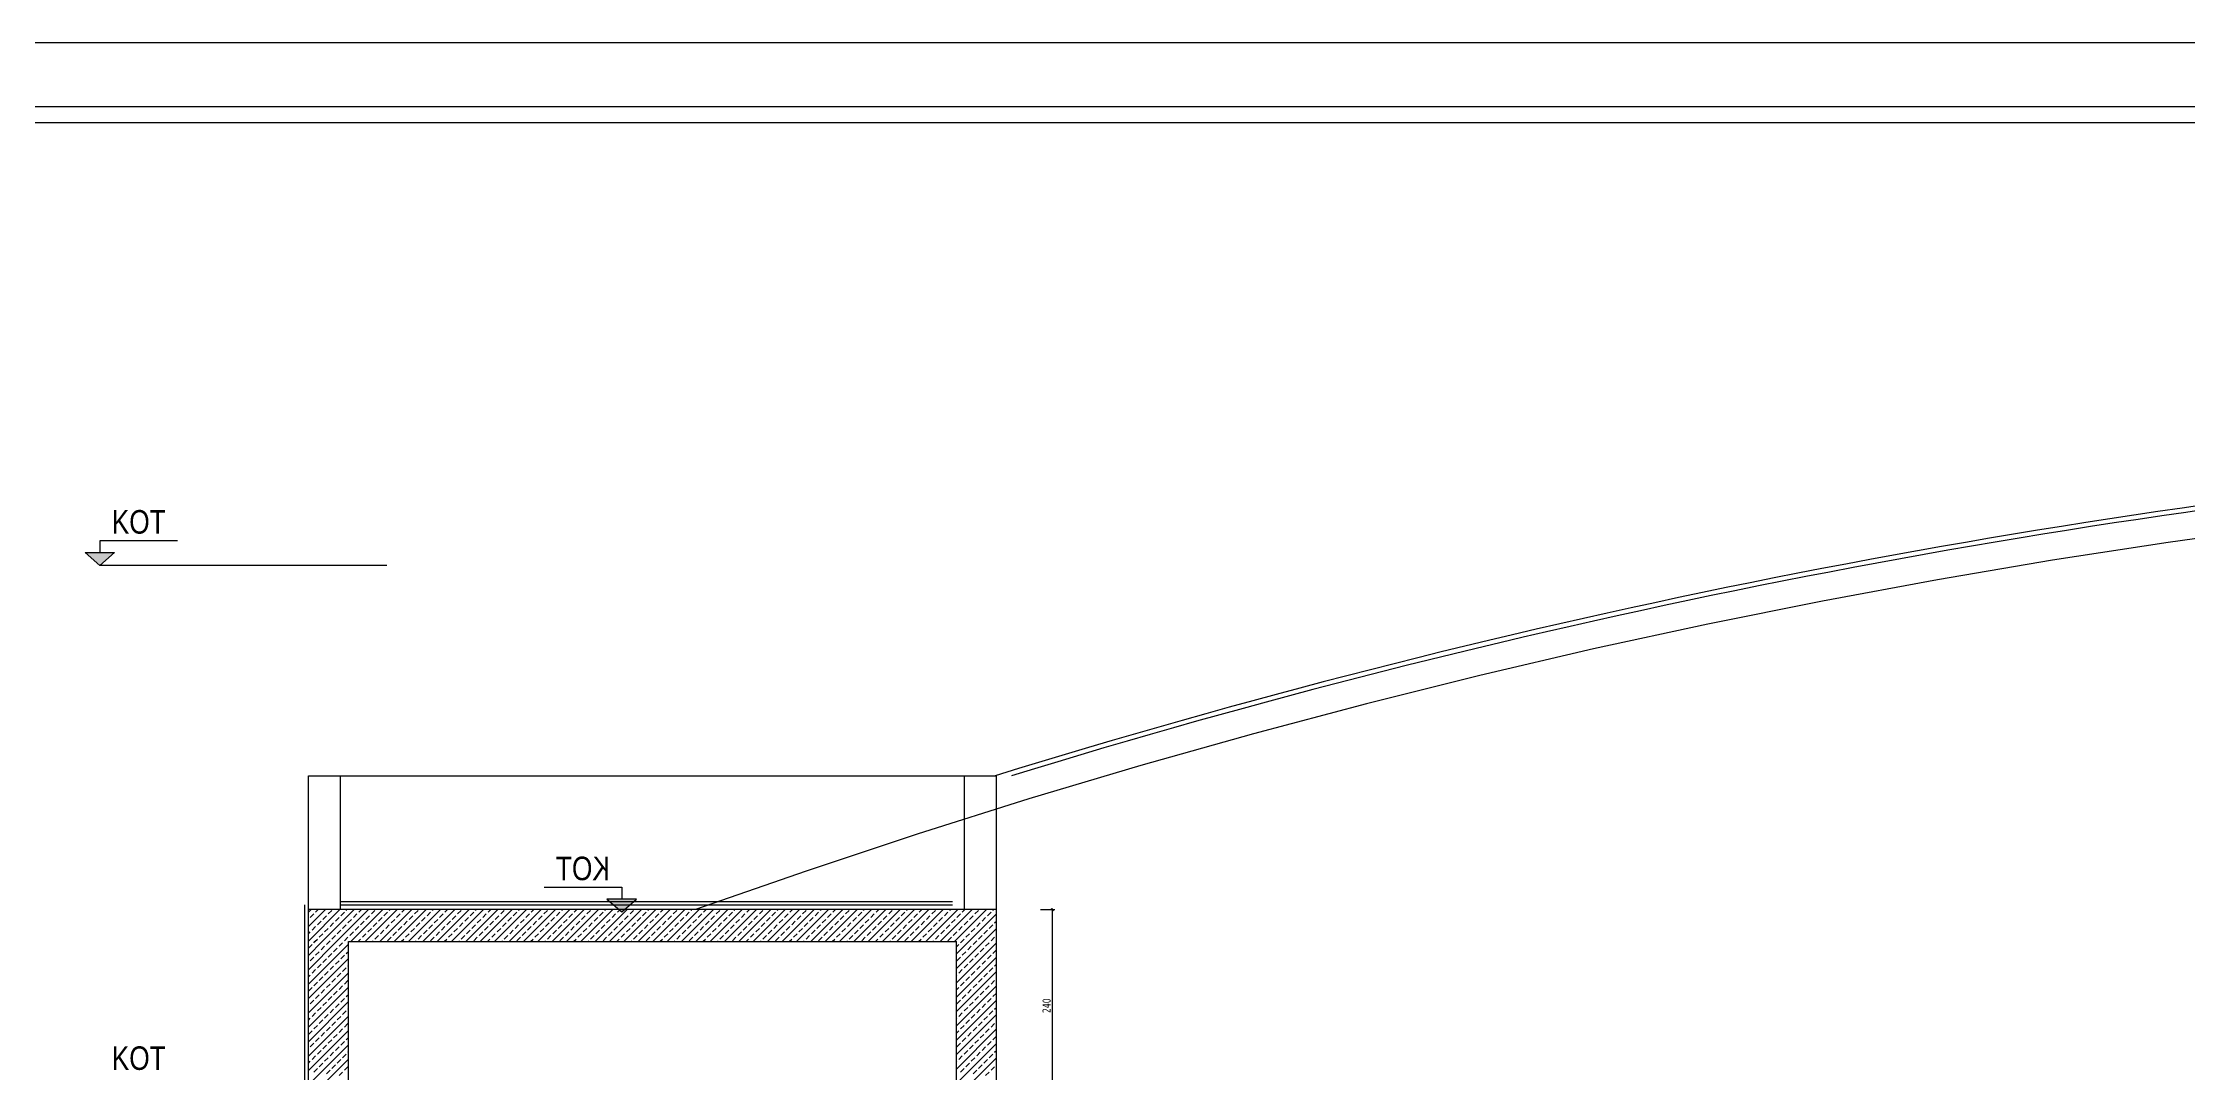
# Model space of a CAD drawing. Header units: millimetres. Extents: x 43168.9 to 43194.6, y -25545.1 to -25543.4.
# Drawn here: x 43183.566 to 43184.102, y -25543.767 to -25543.51 of the extents above; entities that cross this region are included whole.
import ezdxf
from ezdxf.enums import TextEntityAlignment as Align

# ---------------------------------------------------------------- set-up
doc = ezdxf.new("R2010")
doc.units = ezdxf.units.MM
doc.header["$LTSCALE"] = 200
doc.linetypes.add('HIDDEN2', pattern=[0.1875, 0.125, -0.0625])
doc.linetypes.add('kesit_$0$HIDDEN2', pattern=[0.1875, 0.125, -0.0625])
for name, color, linetype in [('duv_sgh', 4, 'Continuous'), ('gor-4_sgh', 17, 'Continuous'), ('izd-alt_sgh', 8, 'HIDDEN2'), ('kaplama-gnl_sgh', 30, 'Continuous'), ('kesit_$0$izd-alt_sgh', 8, 'kesit_$0$HIDDEN2'), ('kolon-b.a_sgh', 6, 'Continuous'), ('olcuic_sgh', 183, 'Continuous'), ('pafta_sgh', 11, 'Continuous'), ('siva_sgh', 145, 'Continuous'), ('tarama-betonarme_sgh', 223, 'Continuous')]:
    doc.layers.add(name, color=color, linetype=linetype)
doc.styles.add('dim', font='VERDANA.TTF', dxfattribs={"width": 0.7})
doc.styles.add('kesit_$0$text2', font='arial.ttf')

msp = doc.modelspace()

# ---------------------------------------------------------------- hatches: boundary and pattern name
for points in [[(43183.58427, -25543.63732), (43183.57692, -25543.63732), (43183.58059, -25543.64056)], [(43183.70734, -25543.72392), (43183.71469, -25543.72392), (43183.71102, -25543.72715)]]:
    msp.add_hatch(color=256).paths.add_polyline_path(points)

# ---------------------------------------------------------------- linework, layer by layer
at = {"color": 0, "linetype": 'ByBlock'}
for p, q in [((43183.6, -25543.63438), (43183.58059, -25543.63438)), ((43183.58059, -25543.63438), (43183.58059, -25543.63732)), ((43183.69161, -25543.72098), (43183.71102, -25543.72098)), ((43183.71102, -25543.72098), (43183.71102, -25543.72392))]:
    msp.add_line(p, q, dxfattribs=at)
for p, q in [((43183.57692, -25543.63732), (43183.58427, -25543.63732)), ((43183.58059, -25543.64056), (43183.57692, -25543.63732)), ((43183.58427, -25543.63732), (43183.58059, -25543.64056)), ((43183.71469, -25543.72392), (43183.70734, -25543.72392)), ((43183.70734, -25543.72392), (43183.71102, -25543.72715)), ((43183.71102, -25543.72715), (43183.71469, -25543.72392))]:
    msp.add_line(p, q)
at = {"color": 0, "linetype": 'ByBlock', "lineweight": -2}
msp.add_line((43183.81899, -25543.72686), (43183.81839, -25543.72626), dxfattribs=at)
at = {"layer": 'duv_sgh'}
for p, q in [((43183.63269, -25543.72656), (43183.63269, -25543.69313)), ((43183.63269, -25543.69313), (43183.64069, -25543.69313)), ((43183.64069, -25543.72656), (43183.64069, -25543.69313)), ((43183.79669, -25543.72656), (43183.79669, -25543.69313)), ((43183.79669, -25543.69313), (43183.80469, -25543.69313)), ((43183.80469, -25543.72656), (43183.80469, -25543.69313))]:
    msp.add_line(p, q, dxfattribs=at)
at = {"layer": 'gor-4_sgh'}
msp.add_line((43183.64069, -25543.69313), (43183.79669, -25543.69313), dxfattribs=at)
for radius, start, end in [(1.9284, 95.65381, 107.23193), (1.9272, 95.65734, 107.11654)]:
    msp.add_arc((43184.37569, -25545.53497), radius, start, end, dxfattribs=at)
at = {"layer": 'izd-alt_sgh'}
msp.add_arc((43184.37569, -25545.53497), 1.9204, 95.70742, 109.66367, dxfattribs=at)
at = {"layer": 'kaplama-gnl_sgh'}
for p, q in [((43183.64069, -25543.72456), (43183.79369, -25543.72456)), ((43183.64069, -25543.72456), (43183.79369, -25543.72456)), ((43183.64069, -25543.72536), (43183.79369, -25543.72536)), ((43183.64069, -25543.72536), (43183.79369, -25543.72536))]:
    msp.add_line(p, q, dxfattribs=at)
at = {"layer": 'kesit_$0$izd-alt_sgh'}
msp.add_line((43183.65228, -25543.64056), (43183.58059, -25543.64056), dxfattribs=at)
at = {"layer": 'kolon-b.a_sgh'}
for p, q in [((43183.63269, -25544.42656), (43183.63269, -25543.72656)), ((43183.80469, -25543.72656), (43183.63269, -25543.72656)), ((43183.80469, -25544.58656), (43183.80469, -25543.72656)), ((43183.64269, -25544.80656), (43183.64269, -25543.73456)), ((43183.64269, -25543.73456), (43183.79469, -25543.73456)), ((43183.79469, -25544.80656), (43183.79469, -25543.73456))]:
    msp.add_line(p, q, dxfattribs=at)
at = {"layer": 'olcuic_sgh'}
for p, q in [((43183.81569, -25543.72656), (43183.81929, -25543.72656)), ((43183.81869, -25543.77481), (43183.81869, -25543.72631))]:
    msp.add_line(p, q, dxfattribs=at)
at = {"layer": 'pafta_sgh'}
for p, q in [((43185.35588, -25543.51), (43180.95588, -25543.51)), ((43185.33988, -25543.526), (43180.97188, -25543.526)), ((43185.33588, -25543.53), (43180.97588, -25543.53))]:
    msp.add_line(p, q, dxfattribs=at)
at = {"layer": 'siva_sgh'}
msp.add_line((43183.63169, -25543.72536), (43183.63169, -25544.48256), dxfattribs=at)
at = {"layer": 'tarama-betonarme_sgh'}
for p, q in [((43183.63269, -25543.72724), (43183.63337, -25543.72656)), ((43183.63269, -25543.73083), (43183.63696, -25543.72656)), ((43183.63269, -25543.73442), (43183.64056, -25543.72656)), ((43183.63452, -25543.7272), (43183.63517, -25543.72656)), ((43183.63615, -25543.73456), (43183.64415, -25543.72656)), ((43183.63767, -25543.72765), (43183.63856, -25543.72676)), ((43183.63974, -25543.73456), (43183.64774, -25543.72656)), ((43183.64081, -25543.7281), (43183.64171, -25543.7272)), ((43183.64216, -25543.72676), (43183.64235, -25543.72656)), ((43183.64333, -25543.73456), (43183.65133, -25543.72656)), ((43183.6453, -25543.7272), (43183.64594, -25543.72656)), ((43183.64692, -25543.73456), (43183.65492, -25543.72656)), ((43183.64844, -25543.72765), (43183.64934, -25543.72676)), ((43183.65052, -25543.73456), (43183.65852, -25543.72656)), ((43183.65158, -25543.7281), (43183.65248, -25543.7272)), ((43183.65293, -25543.72676), (43183.65313, -25543.72656)), ((43183.65411, -25543.73456), (43183.66211, -25543.72656)), ((43183.65607, -25543.7272), (43183.65672, -25543.72656)), ((43183.6577, -25543.73456), (43183.6657, -25543.72656)), ((43183.65922, -25543.72765), (43183.66012, -25543.72676)), ((43183.66129, -25543.73456), (43183.66929, -25543.72656)), ((43183.66236, -25543.7281), (43183.66326, -25543.7272)), ((43183.66371, -25543.72676), (43183.6639, -25543.72656)), ((43183.66489, -25543.73456), (43183.67289, -25543.72656)), ((43183.66685, -25543.7272), (43183.6675, -25543.72656)), ((43183.66848, -25543.73456), (43183.67648, -25543.72656)), ((43183.66999, -25543.72765), (43183.67089, -25543.72676)), ((43183.67207, -25543.73456), (43183.68007, -25543.72656)), ((43183.67314, -25543.7281), (43183.67404, -25543.7272)), ((43183.67448, -25543.72676), (43183.67468, -25543.72656)), ((43183.67566, -25543.73456), (43183.68366, -25543.72656)), ((43183.67763, -25543.7272), (43183.67827, -25543.72656)), ((43183.67925, -25543.73456), (43183.68725, -25543.72656)), ((43183.68077, -25543.72765), (43183.68167, -25543.72676)), ((43183.68285, -25543.73456), (43183.69085, -25543.72656)), ((43183.68391, -25543.7281), (43183.68481, -25543.7272)), ((43183.68526, -25543.72676), (43183.68546, -25543.72656)), ((43183.68644, -25543.73456), (43183.69444, -25543.72656)), ((43183.6884, -25543.7272), (43183.68905, -25543.72656)), ((43183.69003, -25543.73456), (43183.69803, -25543.72656)), ((43183.69155, -25543.72765), (43183.69244, -25543.72676)), ((43183.69362, -25543.73456), (43183.70162, -25543.72656)), ((43183.69469, -25543.7281), (43183.69559, -25543.7272)), ((43183.69604, -25543.72676), (43183.69623, -25543.72656)), ((43183.69721, -25543.73456), (43183.70521, -25543.72656)), ((43183.69918, -25543.7272), (43183.69983, -25543.72656)), ((43183.70081, -25543.73456), (43183.70881, -25543.72656)), ((43183.70232, -25543.72765), (43183.70322, -25543.72676)), ((43183.7044, -25543.73456), (43183.7124, -25543.72656)), ((43183.70547, -25543.7281), (43183.70636, -25543.7272)), ((43183.70681, -25543.72676), (43183.70701, -25543.72656)), ((43183.70799, -25543.73456), (43183.71599, -25543.72656)), ((43183.70996, -25543.7272), (43183.7106, -25543.72656)), ((43183.71158, -25543.73456), (43183.71958, -25543.72656)), ((43183.7131, -25543.72765), (43183.714, -25543.72676)), ((43183.71517, -25543.73456), (43183.72317, -25543.72656)), ((43183.71624, -25543.7281), (43183.71714, -25543.7272)), ((43183.71759, -25543.72676), (43183.71779, -25543.72656)), ((43183.71877, -25543.73456), (43183.72677, -25543.72656)), ((43183.72073, -25543.7272), (43183.72138, -25543.72656)), ((43183.72236, -25543.73456), (43183.73036, -25543.72656)), ((43183.72388, -25543.72765), (43183.72477, -25543.72676)), ((43183.72595, -25543.73456), (43183.73395, -25543.72656)), ((43183.72702, -25543.7281), (43183.72792, -25543.7272)), ((43183.72837, -25543.72676), (43183.72856, -25543.72656)), ((43183.72954, -25543.73456), (43183.73754, -25543.72656)), ((43183.73151, -25543.7272), (43183.73215, -25543.72656)), ((43183.73313, -25543.73456), (43183.74113, -25543.72656)), ((43183.73465, -25543.72765), (43183.73555, -25543.72676)), ((43183.73673, -25543.73456), (43183.74473, -25543.72656)), ((43183.7378, -25543.7281), (43183.73869, -25543.7272)), ((43183.73914, -25543.72676), (43183.73934, -25543.72656)), ((43183.74032, -25543.73456), (43183.74832, -25543.72656)), ((43183.74229, -25543.7272), (43183.74293, -25543.72656)), ((43183.74391, -25543.73456), (43183.75191, -25543.72656)), ((43183.74543, -25543.72765), (43183.74633, -25543.72676)), ((43183.7475, -25543.73456), (43183.7555, -25543.72656)), ((43183.74857, -25543.7281), (43183.74947, -25543.7272)), ((43183.74992, -25543.72676), (43183.75012, -25543.72656)), ((43183.7511, -25543.73456), (43183.7591, -25543.72656)), ((43183.75306, -25543.7272), (43183.75371, -25543.72656)), ((43183.75469, -25543.73456), (43183.76269, -25543.72656)), ((43183.7562, -25543.72765), (43183.7571, -25543.72676)), ((43183.75828, -25543.73456), (43183.76628, -25543.72656)), ((43183.75935, -25543.7281), (43183.76025, -25543.7272)), ((43183.76069, -25543.72676), (43183.76089, -25543.72656)), ((43183.76187, -25543.73456), (43183.76987, -25543.72656)), ((43183.76384, -25543.7272), (43183.76448, -25543.72656)), ((43183.76546, -25543.73456), (43183.77346, -25543.72656)), ((43183.76698, -25543.72765), (43183.76788, -25543.72676)), ((43183.76906, -25543.73456), (43183.77706, -25543.72656)), ((43183.77012, -25543.7281), (43183.77102, -25543.7272)), ((43183.77147, -25543.72676), (43183.77167, -25543.72656)), ((43183.77265, -25543.73456), (43183.78065, -25543.72656)), ((43183.77461, -25543.7272), (43183.77526, -25543.72656)), ((43183.77624, -25543.73456), (43183.78424, -25543.72656)), ((43183.77776, -25543.72765), (43183.77866, -25543.72676)), ((43183.77983, -25543.73456), (43183.78783, -25543.72656)), ((43183.7809, -25543.7281), (43183.7818, -25543.7272)), ((43183.78225, -25543.72676), (43183.78244, -25543.72656)), ((43183.78342, -25543.73456), (43183.79142, -25543.72656)), ((43183.78539, -25543.7272), (43183.78604, -25543.72656)), ((43183.78702, -25543.73456), (43183.79502, -25543.72656)), ((43183.78853, -25543.72765), (43183.78943, -25543.72676)), ((43183.79061, -25543.73456), (43183.79861, -25543.72656)), ((43183.79168, -25543.7281), (43183.79257, -25543.7272)), ((43183.79302, -25543.72676), (43183.79322, -25543.72656)), ((43183.7942, -25543.73456), (43183.8022, -25543.72656)), ((43183.79617, -25543.7272), (43183.79681, -25543.72656)), ((43183.79931, -25543.72765), (43183.80021, -25543.72676)), ((43183.80245, -25543.7281), (43183.80335, -25543.7272)), ((43183.8038, -25543.72676), (43183.804, -25543.72656)), ((43183.63269, -25543.72904), (43183.63273, -25543.729)), ((43183.63269, -25543.73263), (43183.63318, -25543.73214)), ((43183.63318, -25543.72855), (43183.63407, -25543.72765)), ((43183.63362, -25543.73169), (43183.63452, -25543.7308)), ((43183.63497, -25543.73035), (43183.63587, -25543.72945)), ((43183.63542, -25543.73349), (43183.63632, -25543.73259)), ((43183.63632, -25543.729), (43183.63722, -25543.7281)), ((43183.63677, -25543.73214), (43183.63767, -25543.73125)), ((43183.63811, -25543.7308), (43183.63901, -25543.7299)), ((43183.63946, -25543.72945), (43183.64036, -25543.72855)), ((43183.63991, -25543.73259), (43183.64081, -25543.73169)), ((43183.64126, -25543.73125), (43183.64216, -25543.73035)), ((43183.6426, -25543.7299), (43183.6435, -25543.729)), ((43183.64305, -25543.73304), (43183.64395, -25543.73214)), ((43183.64395, -25543.72855), (43183.64485, -25543.72765)), ((43183.6444, -25543.73169), (43183.6453, -25543.7308)), ((43183.64575, -25543.73035), (43183.64665, -25543.72945)), ((43183.6462, -25543.73349), (43183.64709, -25543.73259)), ((43183.64709, -25543.729), (43183.64799, -25543.7281)), ((43183.64754, -25543.73214), (43183.64844, -25543.73125)), ((43183.64889, -25543.7308), (43183.64979, -25543.7299)), ((43183.65024, -25543.72945), (43183.65114, -25543.72855)), ((43183.65069, -25543.73259), (43183.65158, -25543.73169)), ((43183.65203, -25543.73125), (43183.65293, -25543.73035)), ((43183.65338, -25543.7299), (43183.65428, -25543.729)), ((43183.65383, -25543.73304), (43183.65473, -25543.73214)), ((43183.65473, -25543.72855), (43183.65563, -25543.72765)), ((43183.65518, -25543.73169), (43183.65607, -25543.7308)), ((43183.65652, -25543.73035), (43183.65742, -25543.72945)), ((43183.65697, -25543.73349), (43183.65787, -25543.73259)), ((43183.65787, -25543.729), (43183.65877, -25543.7281)), ((43183.65832, -25543.73214), (43183.65922, -25543.73125)), ((43183.65967, -25543.7308), (43183.66057, -25543.7299)), ((43183.66101, -25543.72945), (43183.66191, -25543.72855)), ((43183.66146, -25543.73259), (43183.66236, -25543.73169)), ((43183.66281, -25543.73125), (43183.66371, -25543.73035)), ((43183.66416, -25543.7299), (43183.66506, -25543.729)), ((43183.66461, -25543.73304), (43183.6655, -25543.73214)), ((43183.6655, -25543.72855), (43183.6664, -25543.72765)), ((43183.66595, -25543.73169), (43183.66685, -25543.7308)), ((43183.6673, -25543.73035), (43183.6682, -25543.72945)), ((43183.66775, -25543.73349), (43183.66865, -25543.73259)), ((43183.66865, -25543.729), (43183.66955, -25543.7281)), ((43183.6691, -25543.73214), (43183.66999, -25543.73125)), ((43183.67044, -25543.7308), (43183.67134, -25543.7299)), ((43183.67179, -25543.72945), (43183.67269, -25543.72855)), ((43183.67224, -25543.73259), (43183.67314, -25543.73169)), ((43183.67359, -25543.73125), (43183.67448, -25543.73035)), ((43183.67493, -25543.7299), (43183.67583, -25543.729)), ((43183.67538, -25543.73304), (43183.67628, -25543.73214)), ((43183.67628, -25543.72855), (43183.67718, -25543.72765)), ((43183.67673, -25543.73169), (43183.67763, -25543.7308)), ((43183.67808, -25543.73035), (43183.67897, -25543.72945)), ((43183.67853, -25543.73349), (43183.67942, -25543.73259)), ((43183.67942, -25543.729), (43183.68032, -25543.7281)), ((43183.67987, -25543.73214), (43183.68077, -25543.73125)), ((43183.68122, -25543.7308), (43183.68212, -25543.7299)), ((43183.68257, -25543.72945), (43183.68346, -25543.72855)), ((43183.68302, -25543.73259), (43183.68391, -25543.73169)), ((43183.68436, -25543.73125), (43183.68526, -25543.73035)), ((43183.68571, -25543.7299), (43183.68661, -25543.729)), ((43183.68616, -25543.73304), (43183.68706, -25543.73214)), ((43183.68706, -25543.72855), (43183.68795, -25543.72765)), ((43183.68751, -25543.73169), (43183.6884, -25543.7308)), ((43183.68885, -25543.73035), (43183.68975, -25543.72945)), ((43183.6893, -25543.73349), (43183.6902, -25543.73259)), ((43183.6902, -25543.729), (43183.6911, -25543.7281)), ((43183.69065, -25543.73214), (43183.69155, -25543.73125)), ((43183.692, -25543.7308), (43183.69289, -25543.7299)), ((43183.69334, -25543.72945), (43183.69424, -25543.72855)), ((43183.69379, -25543.73259), (43183.69469, -25543.73169)), ((43183.69514, -25543.73125), (43183.69604, -25543.73035)), ((43183.69649, -25543.7299), (43183.69738, -25543.729)), ((43183.69694, -25543.73304), (43183.69783, -25543.73214)), ((43183.69783, -25543.72855), (43183.69873, -25543.72765)), ((43183.69828, -25543.73169), (43183.69918, -25543.7308)), ((43183.69963, -25543.73035), (43183.70053, -25543.72945)), ((43183.70008, -25543.73349), (43183.70098, -25543.73259)), ((43183.70098, -25543.729), (43183.70187, -25543.7281)), ((43183.70143, -25543.73214), (43183.70232, -25543.73125)), ((43183.70277, -25543.7308), (43183.70367, -25543.7299)), ((43183.70412, -25543.72945), (43183.70502, -25543.72855)), ((43183.70457, -25543.73259), (43183.70547, -25543.73169)), ((43183.70592, -25543.73125), (43183.70681, -25543.73035)), ((43183.70726, -25543.7299), (43183.70816, -25543.729)), ((43183.70771, -25543.73304), (43183.70861, -25543.73214)), ((43183.70861, -25543.72855), (43183.70951, -25543.72765)), ((43183.70906, -25543.73169), (43183.70996, -25543.7308)), ((43183.71041, -25543.73035), (43183.7113, -25543.72945)), ((43183.71085, -25543.73349), (43183.71175, -25543.73259)), ((43183.71175, -25543.729), (43183.71265, -25543.7281)), ((43183.7122, -25543.73214), (43183.7131, -25543.73125)), ((43183.71355, -25543.7308), (43183.71445, -25543.7299)), ((43183.7149, -25543.72945), (43183.71579, -25543.72855)), ((43183.71534, -25543.73259), (43183.71624, -25543.73169)), ((43183.71669, -25543.73125), (43183.71759, -25543.73035)), ((43183.71804, -25543.7299), (43183.71894, -25543.729)), ((43183.71849, -25543.73304), (43183.71939, -25543.73214)), ((43183.71939, -25543.72855), (43183.72028, -25543.72765)), ((43183.71983, -25543.73169), (43183.72073, -25543.7308)), ((43183.72118, -25543.73035), (43183.72208, -25543.72945)), ((43183.72163, -25543.73349), (43183.72253, -25543.73259)), ((43183.72253, -25543.729), (43183.72343, -25543.7281)), ((43183.72298, -25543.73214), (43183.72388, -25543.73125)), ((43183.72432, -25543.7308), (43183.72522, -25543.7299)), ((43183.72567, -25543.72945), (43183.72657, -25543.72855)), ((43183.72612, -25543.73259), (43183.72702, -25543.73169)), ((43183.72747, -25543.73125), (43183.72837, -25543.73035)), ((43183.72882, -25543.7299), (43183.72971, -25543.729)), ((43183.72926, -25543.73304), (43183.73016, -25543.73214)), ((43183.73016, -25543.72855), (43183.73106, -25543.72765)), ((43183.73061, -25543.73169), (43183.73151, -25543.7308)), ((43183.73196, -25543.73035), (43183.73286, -25543.72945)), ((43183.73241, -25543.73349), (43183.73331, -25543.73259)), ((43183.73331, -25543.729), (43183.7342, -25543.7281)), ((43183.73375, -25543.73214), (43183.73465, -25543.73125)), ((43183.7351, -25543.7308), (43183.736, -25543.7299)), ((43183.73645, -25543.72945), (43183.73735, -25543.72855)), ((43183.7369, -25543.73259), (43183.7378, -25543.73169)), ((43183.73824, -25543.73125), (43183.73914, -25543.73035)), ((43183.73959, -25543.7299), (43183.74049, -25543.729)), ((43183.74004, -25543.73304), (43183.74094, -25543.73214)), ((43183.74094, -25543.72855), (43183.74184, -25543.72765)), ((43183.74139, -25543.73169), (43183.74229, -25543.7308)), ((43183.74273, -25543.73035), (43183.74363, -25543.72945)), ((43183.74318, -25543.73349), (43183.74408, -25543.73259)), ((43183.74408, -25543.729), (43183.74498, -25543.7281)), ((43183.74453, -25543.73214), (43183.74543, -25543.73125)), ((43183.74588, -25543.7308), (43183.74678, -25543.7299)), ((43183.74722, -25543.72945), (43183.74812, -25543.72855)), ((43183.74767, -25543.73259), (43183.74857, -25543.73169)), ((43183.74902, -25543.73125), (43183.74992, -25543.73035)), ((43183.75037, -25543.7299), (43183.75127, -25543.729)), ((43183.75082, -25543.73304), (43183.75171, -25543.73214)), ((43183.75171, -25543.72855), (43183.75261, -25543.72765)), ((43183.75216, -25543.73169), (43183.75306, -25543.7308)), ((43183.75351, -25543.73035), (43183.75441, -25543.72945)), ((43183.75396, -25543.73349), (43183.75486, -25543.73259)), ((43183.75486, -25543.729), (43183.75576, -25543.7281)), ((43183.75531, -25543.73214), (43183.7562, -25543.73125)), ((43183.75665, -25543.7308), (43183.75755, -25543.7299)), ((43183.758, -25543.72945), (43183.7589, -25543.72855)), ((43183.75845, -25543.73259), (43183.75935, -25543.73169)), ((43183.7598, -25543.73125), (43183.76069, -25543.73035)), ((43183.76114, -25543.7299), (43183.76204, -25543.729)), ((43183.76159, -25543.73304), (43183.76249, -25543.73214)), ((43183.76249, -25543.72855), (43183.76339, -25543.72765)), ((43183.76294, -25543.73169), (43183.76384, -25543.7308)), ((43183.76429, -25543.73035), (43183.76519, -25543.72945)), ((43183.76474, -25543.73349), (43183.76563, -25543.73259)), ((43183.76563, -25543.729), (43183.76653, -25543.7281)), ((43183.76608, -25543.73214), (43183.76698, -25543.73125)), ((43183.76743, -25543.7308), (43183.76833, -25543.7299)), ((43183.76878, -25543.72945), (43183.76968, -25543.72855)), ((43183.76923, -25543.73259), (43183.77012, -25543.73169)), ((43183.77057, -25543.73125), (43183.77147, -25543.73035)), ((43183.77192, -25543.7299), (43183.77282, -25543.729)), ((43183.77237, -25543.73304), (43183.77327, -25543.73214)), ((43183.77327, -25543.72855), (43183.77417, -25543.72765)), ((43183.77372, -25543.73169), (43183.77461, -25543.7308)), ((43183.77506, -25543.73035), (43183.77596, -25543.72945)), ((43183.77551, -25543.73349), (43183.77641, -25543.73259)), ((43183.77641, -25543.729), (43183.77731, -25543.7281)), ((43183.77686, -25543.73214), (43183.77776, -25543.73125)), ((43183.77821, -25543.7308), (43183.7791, -25543.7299)), ((43183.77955, -25543.72945), (43183.78045, -25543.72855)), ((43183.78, -25543.73259), (43183.7809, -25543.73169)), ((43183.78135, -25543.73125), (43183.78225, -25543.73035)), ((43183.7827, -25543.7299), (43183.78359, -25543.729)), ((43183.78315, -25543.73304), (43183.78404, -25543.73214)), ((43183.78404, -25543.72855), (43183.78494, -25543.72765)), ((43183.78449, -25543.73169), (43183.78539, -25543.7308)), ((43183.78584, -25543.73035), (43183.78674, -25543.72945)), ((43183.78629, -25543.73349), (43183.78719, -25543.73259)), ((43183.78719, -25543.729), (43183.78808, -25543.7281)), ((43183.78764, -25543.73214), (43183.78853, -25543.73125)), ((43183.78898, -25543.7308), (43183.78988, -25543.7299)), ((43183.79033, -25543.72945), (43183.79123, -25543.72855)), ((43183.79078, -25543.73259), (43183.79168, -25543.73169)), ((43183.79213, -25543.73125), (43183.79302, -25543.73035)), ((43183.79347, -25543.7299), (43183.79437, -25543.729)), ((43183.79392, -25543.73304), (43183.79482, -25543.73214)), ((43183.79469, -25543.73766), (43183.80469, -25543.72766)), ((43183.79469, -25543.74125), (43183.80469, -25543.73125)), ((43183.79482, -25543.72855), (43183.79572, -25543.72765)), ((43183.79527, -25543.73169), (43183.79617, -25543.7308)), ((43183.79662, -25543.73035), (43183.79751, -25543.72945)), ((43183.79706, -25543.73349), (43183.79796, -25543.73259)), ((43183.79796, -25543.729), (43183.79886, -25543.7281)), ((43183.79841, -25543.73214), (43183.79931, -25543.73125)), ((43183.79976, -25543.7308), (43183.80066, -25543.7299)), ((43183.80111, -25543.72945), (43183.802, -25543.72855)), ((43183.80156, -25543.73259), (43183.80245, -25543.73169)), ((43183.8029, -25543.73125), (43183.8038, -25543.73035)), ((43183.80425, -25543.7299), (43183.80469, -25543.72946)), ((43183.63269, -25543.73802), (43183.63615, -25543.73456)), ((43183.63269, -25543.74161), (43183.63974, -25543.73456)), ((43183.63269, -25543.7452), (43183.64269, -25543.7352)), ((43183.63273, -25543.73618), (43183.63362, -25543.73529)), ((43183.63407, -25543.73484), (43183.63435, -25543.73456)), ((43183.63435, -25543.73456), (43183.63497, -25543.73394)), ((43183.63452, -25543.73798), (43183.63542, -25543.73708)), ((43183.63587, -25543.73663), (43183.63677, -25543.73574)), ((43183.63722, -25543.73529), (43183.63794, -25543.73456)), ((43183.63767, -25543.73843), (43183.63856, -25543.73753)), ((43183.63794, -25543.73456), (43183.63811, -25543.73439)), ((43183.63856, -25543.73394), (43183.63946, -25543.73304)), ((43183.63901, -25543.73708), (43183.63991, -25543.73618)), ((43183.64036, -25543.73574), (43183.64126, -25543.73484)), ((43183.64081, -25543.73888), (43183.64171, -25543.73798)), ((43183.64171, -25543.73439), (43183.6426, -25543.73349)), ((43183.64216, -25543.73753), (43183.64269, -25543.737)), ((43183.64513, -25543.73456), (43183.64575, -25543.73394)), ((43183.64872, -25543.73456), (43183.64889, -25543.73439)), ((43183.64934, -25543.73394), (43183.65024, -25543.73304)), ((43183.65248, -25543.73439), (43183.65338, -25543.73349)), ((43183.6559, -25543.73456), (43183.65652, -25543.73394)), ((43183.6595, -25543.73456), (43183.65967, -25543.73439)), ((43183.66012, -25543.73394), (43183.66101, -25543.73304)), ((43183.66326, -25543.73439), (43183.66416, -25543.73349)), ((43183.66668, -25543.73456), (43183.6673, -25543.73394)), ((43183.67027, -25543.73456), (43183.67044, -25543.73439)), ((43183.67089, -25543.73394), (43183.67179, -25543.73304)), ((43183.67404, -25543.73439), (43183.67493, -25543.73349)), ((43183.67746, -25543.73456), (43183.67808, -25543.73394)), ((43183.68105, -25543.73456), (43183.68122, -25543.73439)), ((43183.68167, -25543.73394), (43183.68257, -25543.73304)), ((43183.68481, -25543.73439), (43183.68571, -25543.73349)), ((43183.68823, -25543.73456), (43183.68885, -25543.73394)), ((43183.69183, -25543.73456), (43183.692, -25543.73439)), ((43183.69244, -25543.73394), (43183.69334, -25543.73304)), ((43183.69559, -25543.73439), (43183.69649, -25543.73349)), ((43183.69901, -25543.73456), (43183.69963, -25543.73394)), ((43183.7026, -25543.73456), (43183.70277, -25543.73439)), ((43183.70322, -25543.73394), (43183.70412, -25543.73304)), ((43183.70636, -25543.73439), (43183.70726, -25543.73349)), ((43183.70979, -25543.73456), (43183.71041, -25543.73394)), ((43183.71338, -25543.73456), (43183.71355, -25543.73439)), ((43183.714, -25543.73394), (43183.7149, -25543.73304)), ((43183.71714, -25543.73439), (43183.71804, -25543.73349)), ((43183.72056, -25543.73456), (43183.72118, -25543.73394)), ((43183.72415, -25543.73456), (43183.72432, -25543.73439)), ((43183.72477, -25543.73394), (43183.72567, -25543.73304)), ((43183.72792, -25543.73439), (43183.72882, -25543.73349)), ((43183.73134, -25543.73456), (43183.73196, -25543.73394)), ((43183.73493, -25543.73456), (43183.7351, -25543.73439)), ((43183.73555, -25543.73394), (43183.73645, -25543.73304)), ((43183.73869, -25543.73439), (43183.73959, -25543.73349)), ((43183.74212, -25543.73456), (43183.74273, -25543.73394)), ((43183.74571, -25543.73456), (43183.74588, -25543.73439)), ((43183.74633, -25543.73394), (43183.74722, -25543.73304)), ((43183.74947, -25543.73439), (43183.75037, -25543.73349)), ((43183.75289, -25543.73456), (43183.75351, -25543.73394)), ((43183.75648, -25543.73456), (43183.75665, -25543.73439)), ((43183.7571, -25543.73394), (43183.758, -25543.73304)), ((43183.76025, -25543.73439), (43183.76114, -25543.73349)), ((43183.76367, -25543.73456), (43183.76429, -25543.73394)), ((43183.76726, -25543.73456), (43183.76743, -25543.73439)), ((43183.76788, -25543.73394), (43183.76878, -25543.73304)), ((43183.77102, -25543.73439), (43183.77192, -25543.73349)), ((43183.77444, -25543.73456), (43183.77506, -25543.73394)), ((43183.77804, -25543.73456), (43183.77821, -25543.73439)), ((43183.77866, -25543.73394), (43183.77955, -25543.73304)), ((43183.7818, -25543.73439), (43183.7827, -25543.73349)), ((43183.78522, -25543.73456), (43183.78584, -25543.73394)), ((43183.78881, -25543.73456), (43183.78898, -25543.73439)), ((43183.78943, -25543.73394), (43183.79033, -25543.73304)), ((43183.79257, -25543.73439), (43183.79347, -25543.73349)), ((43183.79469, -25543.74485), (43183.80469, -25543.73485)), ((43183.79469, -25543.73587), (43183.79527, -25543.73529)), ((43183.79572, -25543.73484), (43183.79662, -25543.73394)), ((43183.79617, -25543.73798), (43183.79706, -25543.73708)), ((43183.79751, -25543.73663), (43183.79841, -25543.73574)), ((43183.79886, -25543.73529), (43183.79976, -25543.73439)), ((43183.79931, -25543.73843), (43183.80021, -25543.73753)), ((43183.80021, -25543.73394), (43183.80111, -25543.73304)), ((43183.80066, -25543.73708), (43183.80156, -25543.73618)), ((43183.802, -25543.73574), (43183.8029, -25543.73484)), ((43183.80245, -25543.73888), (43183.80335, -25543.73798)), ((43183.80335, -25543.73439), (43183.80425, -25543.73349)), ((43183.8038, -25543.73753), (43183.80469, -25543.73664)), ((43183.63269, -25543.74879), (43183.64269, -25543.73879)), ((43183.63269, -25543.73981), (43183.63273, -25543.73978)), ((43183.63269, -25543.75238), (43183.64269, -25543.74238)), ((43183.63269, -25543.7434), (43183.63318, -25543.74292)), ((43183.63318, -25543.73933), (43183.63407, -25543.73843)), ((43183.63362, -25543.74247), (43183.63452, -25543.74157)), ((43183.63497, -25543.74112), (43183.63587, -25543.74023)), ((43183.63542, -25543.74427), (43183.63632, -25543.74337)), ((43183.63632, -25543.73978), (43183.63722, -25543.73888)), ((43183.63677, -25543.74292), (43183.63767, -25543.74202)), ((43183.63811, -25543.74157), (43183.63901, -25543.74067)), ((43183.63946, -25543.74023), (43183.64036, -25543.73933)), ((43183.63991, -25543.74337), (43183.64081, -25543.74247)), ((43183.64126, -25543.74202), (43183.64216, -25543.74112)), ((43183.6426, -25543.74067), (43183.64269, -25543.74059)), ((43183.79469, -25543.74844), (43183.80469, -25543.73844)), ((43183.79469, -25543.75203), (43183.80469, -25543.74203)), ((43183.79469, -25543.74305), (43183.79482, -25543.74292)), ((43183.79482, -25543.73933), (43183.79572, -25543.73843)), ((43183.79527, -25543.74247), (43183.79617, -25543.74157)), ((43183.79662, -25543.74112), (43183.79751, -25543.74023)), ((43183.79706, -25543.74427), (43183.79796, -25543.74337)), ((43183.79796, -25543.73978), (43183.79886, -25543.73888)), ((43183.79841, -25543.74292), (43183.79931, -25543.74202)), ((43183.79976, -25543.74157), (43183.80066, -25543.74067)), ((43183.80111, -25543.74023), (43183.802, -25543.73933)), ((43183.80156, -25543.74337), (43183.80245, -25543.74247)), ((43183.8029, -25543.74202), (43183.8038, -25543.74112)), ((43183.80425, -25543.74067), (43183.80469, -25543.74023)), ((43183.63269, -25543.75598), (43183.64269, -25543.74598)), ((43183.63273, -25543.74696), (43183.63362, -25543.74606)), ((43183.63407, -25543.74561), (43183.63497, -25543.74472)), ((43183.63452, -25543.74876), (43183.63542, -25543.74786)), ((43183.63587, -25543.74741), (43183.63677, -25543.74651)), ((43183.63722, -25543.74606), (43183.63811, -25543.74517)), ((43183.63767, -25543.74921), (43183.63856, -25543.74831)), ((43183.63856, -25543.74472), (43183.63946, -25543.74382)), ((43183.63901, -25543.74786), (43183.63991, -25543.74696)), ((43183.64036, -25543.74651), (43183.64126, -25543.74561)), ((43183.64081, -25543.74966), (43183.64171, -25543.74876)), ((43183.64171, -25543.74517), (43183.6426, -25543.74427)), ((43183.64216, -25543.74831), (43183.64269, -25543.74777)), ((43183.79469, -25543.75562), (43183.80469, -25543.74562)), ((43183.79469, -25543.74664), (43183.79527, -25543.74606)), ((43183.79572, -25543.74561), (43183.79662, -25543.74472)), ((43183.79617, -25543.74876), (43183.79706, -25543.74786)), ((43183.79751, -25543.74741), (43183.79841, -25543.74651)), ((43183.79886, -25543.74606), (43183.79976, -25543.74517)), ((43183.79931, -25543.74921), (43183.80021, -25543.74831)), ((43183.80021, -25543.74472), (43183.80111, -25543.74382)), ((43183.80066, -25543.74786), (43183.80156, -25543.74696)), ((43183.802, -25543.74651), (43183.8029, -25543.74561)), ((43183.80245, -25543.74966), (43183.80335, -25543.74876)), ((43183.80335, -25543.74517), (43183.80425, -25543.74427)), ((43183.8038, -25543.74831), (43183.80469, -25543.74742)), ((43183.63269, -25543.75957), (43183.64269, -25543.74957)), ((43183.63269, -25543.75059), (43183.63273, -25543.75055)), ((43183.63269, -25543.76316), (43183.64269, -25543.75316)), ((43183.63269, -25543.75418), (43183.63318, -25543.7537)), ((43183.63318, -25543.7501), (43183.63407, -25543.74921)), ((43183.63362, -25543.75325), (43183.63452, -25543.75235)), ((43183.63497, -25543.7519), (43183.63587, -25543.751)), ((43183.63542, -25543.75504), (43183.63632, -25543.75415)), ((43183.63632, -25543.75055), (43183.63722, -25543.74966)), ((43183.63677, -25543.7537), (43183.63767, -25543.7528)), ((43183.63811, -25543.75235), (43183.63901, -25543.75145)), ((43183.63946, -25543.751), (43183.64036, -25543.7501)), ((43183.63991, -25543.75415), (43183.64081, -25543.75325)), ((43183.64126, -25543.7528), (43183.64216, -25543.7519)), ((43183.6426, -25543.75145), (43183.64269, -25543.75137)), ((43183.79469, -25543.75921), (43183.80469, -25543.74921)), ((43183.79469, -25543.76281), (43183.80469, -25543.75281)), ((43183.79469, -25543.75383), (43183.79482, -25543.7537)), ((43183.79482, -25543.7501), (43183.79572, -25543.74921)), ((43183.79527, -25543.75325), (43183.79617, -25543.75235)), ((43183.79662, -25543.7519), (43183.79751, -25543.751)), ((43183.79706, -25543.75504), (43183.79796, -25543.75415)), ((43183.79796, -25543.75055), (43183.79886, -25543.74966)), ((43183.79841, -25543.7537), (43183.79931, -25543.7528)), ((43183.79976, -25543.75235), (43183.80066, -25543.75145)), ((43183.80111, -25543.751), (43183.802, -25543.7501)), ((43183.80156, -25543.75415), (43183.80245, -25543.75325)), ((43183.8029, -25543.7528), (43183.8038, -25543.7519)), ((43183.80425, -25543.75145), (43183.80469, -25543.75101)), ((43183.63269, -25543.76675), (43183.64269, -25543.75675)), ((43183.63273, -25543.75774), (43183.63362, -25543.75684)), ((43183.63407, -25543.75639), (43183.63497, -25543.75549)), ((43183.63452, -25543.75953), (43183.63542, -25543.75864)), ((43183.63587, -25543.75819), (43183.63677, -25543.75729)), ((43183.63722, -25543.75684), (43183.63811, -25543.75594)), ((43183.63767, -25543.75998), (43183.63856, -25543.75908)), ((43183.63856, -25543.75549), (43183.63946, -25543.75459)), ((43183.63901, -25543.75864), (43183.63991, -25543.75774)), ((43183.64036, -25543.75729), (43183.64126, -25543.75639)), ((43183.64081, -25543.76043), (43183.64171, -25543.75953)), ((43183.64171, -25543.75594), (43183.6426, -25543.75504)), ((43183.64216, -25543.75908), (43183.64269, -25543.75855)), ((43183.79469, -25543.7664), (43183.80469, -25543.7564)), ((43183.79469, -25543.75742), (43183.79527, -25543.75684)), ((43183.79572, -25543.75639), (43183.79662, -25543.75549)), ((43183.79617, -25543.75953), (43183.79706, -25543.75864)), ((43183.79751, -25543.75819), (43183.79841, -25543.75729)), ((43183.79886, -25543.75684), (43183.79976, -25543.75594)), ((43183.79931, -25543.75998), (43183.80021, -25543.75908)), ((43183.80021, -25543.75549), (43183.80111, -25543.75459)), ((43183.80066, -25543.75864), (43183.80156, -25543.75774)), ((43183.802, -25543.75729), (43183.8029, -25543.75639)), ((43183.80245, -25543.76043), (43183.80335, -25543.75953)), ((43183.80335, -25543.75594), (43183.80425, -25543.75504)), ((43183.8038, -25543.75908), (43183.80469, -25543.75819)), ((43183.63269, -25543.77035), (43183.64269, -25543.76035)), ((43183.63269, -25543.76137), (43183.63273, -25543.76133)), ((43183.63269, -25543.77394), (43183.64269, -25543.76394)), ((43183.63269, -25543.76496), (43183.63318, -25543.76447)), ((43183.63318, -25543.76088), (43183.63407, -25543.75998)), ((43183.63362, -25543.76402), (43183.63452, -25543.76313)), ((43183.63497, -25543.76268), (43183.63587, -25543.76178)), ((43183.63542, -25543.76582), (43183.63632, -25543.76492)), ((43183.63632, -25543.76133), (43183.63722, -25543.76043)), ((43183.63677, -25543.76447), (43183.63767, -25543.76357)), ((43183.63811, -25543.76313), (43183.63901, -25543.76223)), ((43183.63946, -25543.76178), (43183.64036, -25543.76088)), ((43183.63991, -25543.76492), (43183.64081, -25543.76402)), ((43183.64126, -25543.76357), (43183.64216, -25543.76268)), ((43183.6426, -25543.76223), (43183.64269, -25543.76214)), ((43183.79469, -25543.76999), (43183.80469, -25543.75999)), ((43183.79469, -25543.77358), (43183.80469, -25543.76358)), ((43183.79469, -25543.7646), (43183.79482, -25543.76447)), ((43183.79482, -25543.76088), (43183.79572, -25543.75998)), ((43183.79527, -25543.76402), (43183.79617, -25543.76313)), ((43183.79662, -25543.76268), (43183.79751, -25543.76178)), ((43183.79706, -25543.76582), (43183.79796, -25543.76492)), ((43183.79796, -25543.76133), (43183.79886, -25543.76043)), ((43183.79841, -25543.76447), (43183.79931, -25543.76357)), ((43183.79976, -25543.76313), (43183.80066, -25543.76223)), ((43183.80111, -25543.76178), (43183.802, -25543.76088)), ((43183.80156, -25543.76492), (43183.80245, -25543.76402)), ((43183.8029, -25543.76357), (43183.8038, -25543.76268)), ((43183.80425, -25543.76223), (43183.80469, -25543.76179)), ((43183.63407, -25543.76717), (43183.63497, -25543.76627)), ((43183.63722, -25543.76762), (43183.63811, -25543.76672)), ((43183.63856, -25543.76627), (43183.63946, -25543.76537)), ((43183.64036, -25543.76806), (43183.64126, -25543.76717)), ((43183.64171, -25543.76672), (43183.6426, -25543.76582)), ((43183.79572, -25543.76717), (43183.79662, -25543.76627)), ((43183.79886, -25543.76762), (43183.79976, -25543.76672)), ((43183.80021, -25543.76627), (43183.80111, -25543.76537)), ((43183.802, -25543.76806), (43183.8029, -25543.76717)), ((43183.80335, -25543.76672), (43183.80425, -25543.76582))]:
    msp.add_line(p, q, dxfattribs=at)

# ---------------------------------------------------------------- texts
at = {"color": 0, "linetype": 'ByBlock', "style": 'kesit_$0$text2', "text_generation_flag": 6, "width": 0.8}
for p in [(43183.59704, -25543.63438), (43183.59704, -25543.76838)]:
    msp.add_attdef('KOT', text='+0.00', height=0.00588, rotation=180, dxfattribs=at).set_placement(p, align=Align.BOTTOM_RIGHT)
at = {"color": 0, "linetype": 'ByBlock', "style": 'kesit_$0$text2', "text_generation_flag": 2, "width": 0.8}
msp.add_attdef('KOT', text='+0.00', height=0.00588, dxfattribs=at).set_placement((43183.69457, -25543.72098), align=Align.BOTTOM_RIGHT)
at = {"layer": 'olcuic_sgh', "color": 2, "style": 'dim', "width": 0.7}
msp.add_text('240', height=0.002, rotation=90, dxfattribs=at).set_placement((43183.81823, -25543.75241))

doc.saveas('drawing.dxf')
